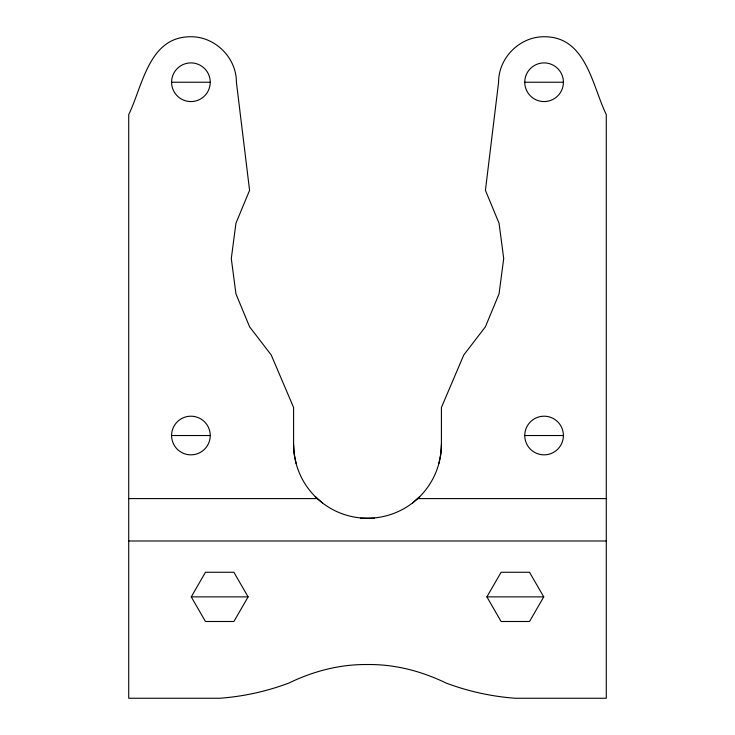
<?xml version="1.0" encoding="UTF-8"?>
<svg xmlns="http://www.w3.org/2000/svg" width="735" height="735" viewBox="0 0 735 735"><rect width="100%" height="100%" fill="white"/><g stroke="black" fill="none" stroke-linecap="round" stroke-linejoin="round"><path stroke-width="1.1" d="M296.113 463.473L294.221 453.991L293.587 444.344L293.587 407.484L271.261 355.042L249.578 326.781L235.944 293.871L231.295 258.555L235.944 223.238L249.578 190.328L236.404 82.237C236.551 57.89 215.263 36.594 190.916 36.75C148.792 36.41 142.792 85.756 128.717 114.596L128.717 698.25L219.682 698.25C243.322 696.523 266.713 691.387 288.901 683.045C313.376 671.174 340.149 664.164 367.5 664.532C394.851 664.164 421.624 671.174 446.099 683.045C468.287 691.387 491.678 696.523 515.318 698.25L606.283 698.25L606.283 114.596C592.208 85.756 586.208 36.41 544.084 36.75C519.737 36.594 498.449 57.89 498.596 82.237L485.422 190.328L499.056 223.238L503.705 258.555L499.056 293.871L485.422 326.781L463.739 355.042L441.413 407.484L441.413 444.344L440.779 453.991L438.887 463.473M191.256 596.875L205.469 572.262L233.895 572.262L248.108 596.875L233.895 621.498L205.469 621.498L191.256 596.875L248.108 596.875M486.892 596.875L501.105 572.262L529.531 572.262L543.744 596.875L529.531 621.498L501.105 621.498L486.892 596.875L543.744 596.875M412.491 502.979L419.758 496.603M171.586 82.237L210.247 82.237A19.33 19.33 0 0 0 181.251 65.489A19.33 19.33 0 0 0 181.251 98.977A19.33 19.33 0 0 0 210.247 82.237M524.753 82.237L563.414 82.237A19.33 19.33 0 0 1 534.418 98.977A19.33 19.33 0 0 1 534.418 65.489A19.33 19.33 0 0 1 563.414 82.237M171.586 435.524L210.247 435.524A19.33 19.33 0 0 0 181.251 418.785A19.33 19.33 0 0 0 181.251 452.264A19.33 19.33 0 0 0 210.247 435.524M524.753 435.524L563.414 435.524A19.33 19.33 0 0 0 534.418 418.785A19.33 19.33 0 0 0 534.418 452.264A19.33 19.33 0 0 0 563.414 435.524M128.717 498.596L317.511 498.596M417.489 498.596L606.283 498.596M360.628 518.249L374.372 518.249M128.717 540.988L606.283 540.988M315.241 496.603L322.509 502.979M441.413 444.344A73.913 73.913 0 0 1 367.5 518.249A73.913 73.913 0 0 1 293.587 444.344"/></g></svg>
